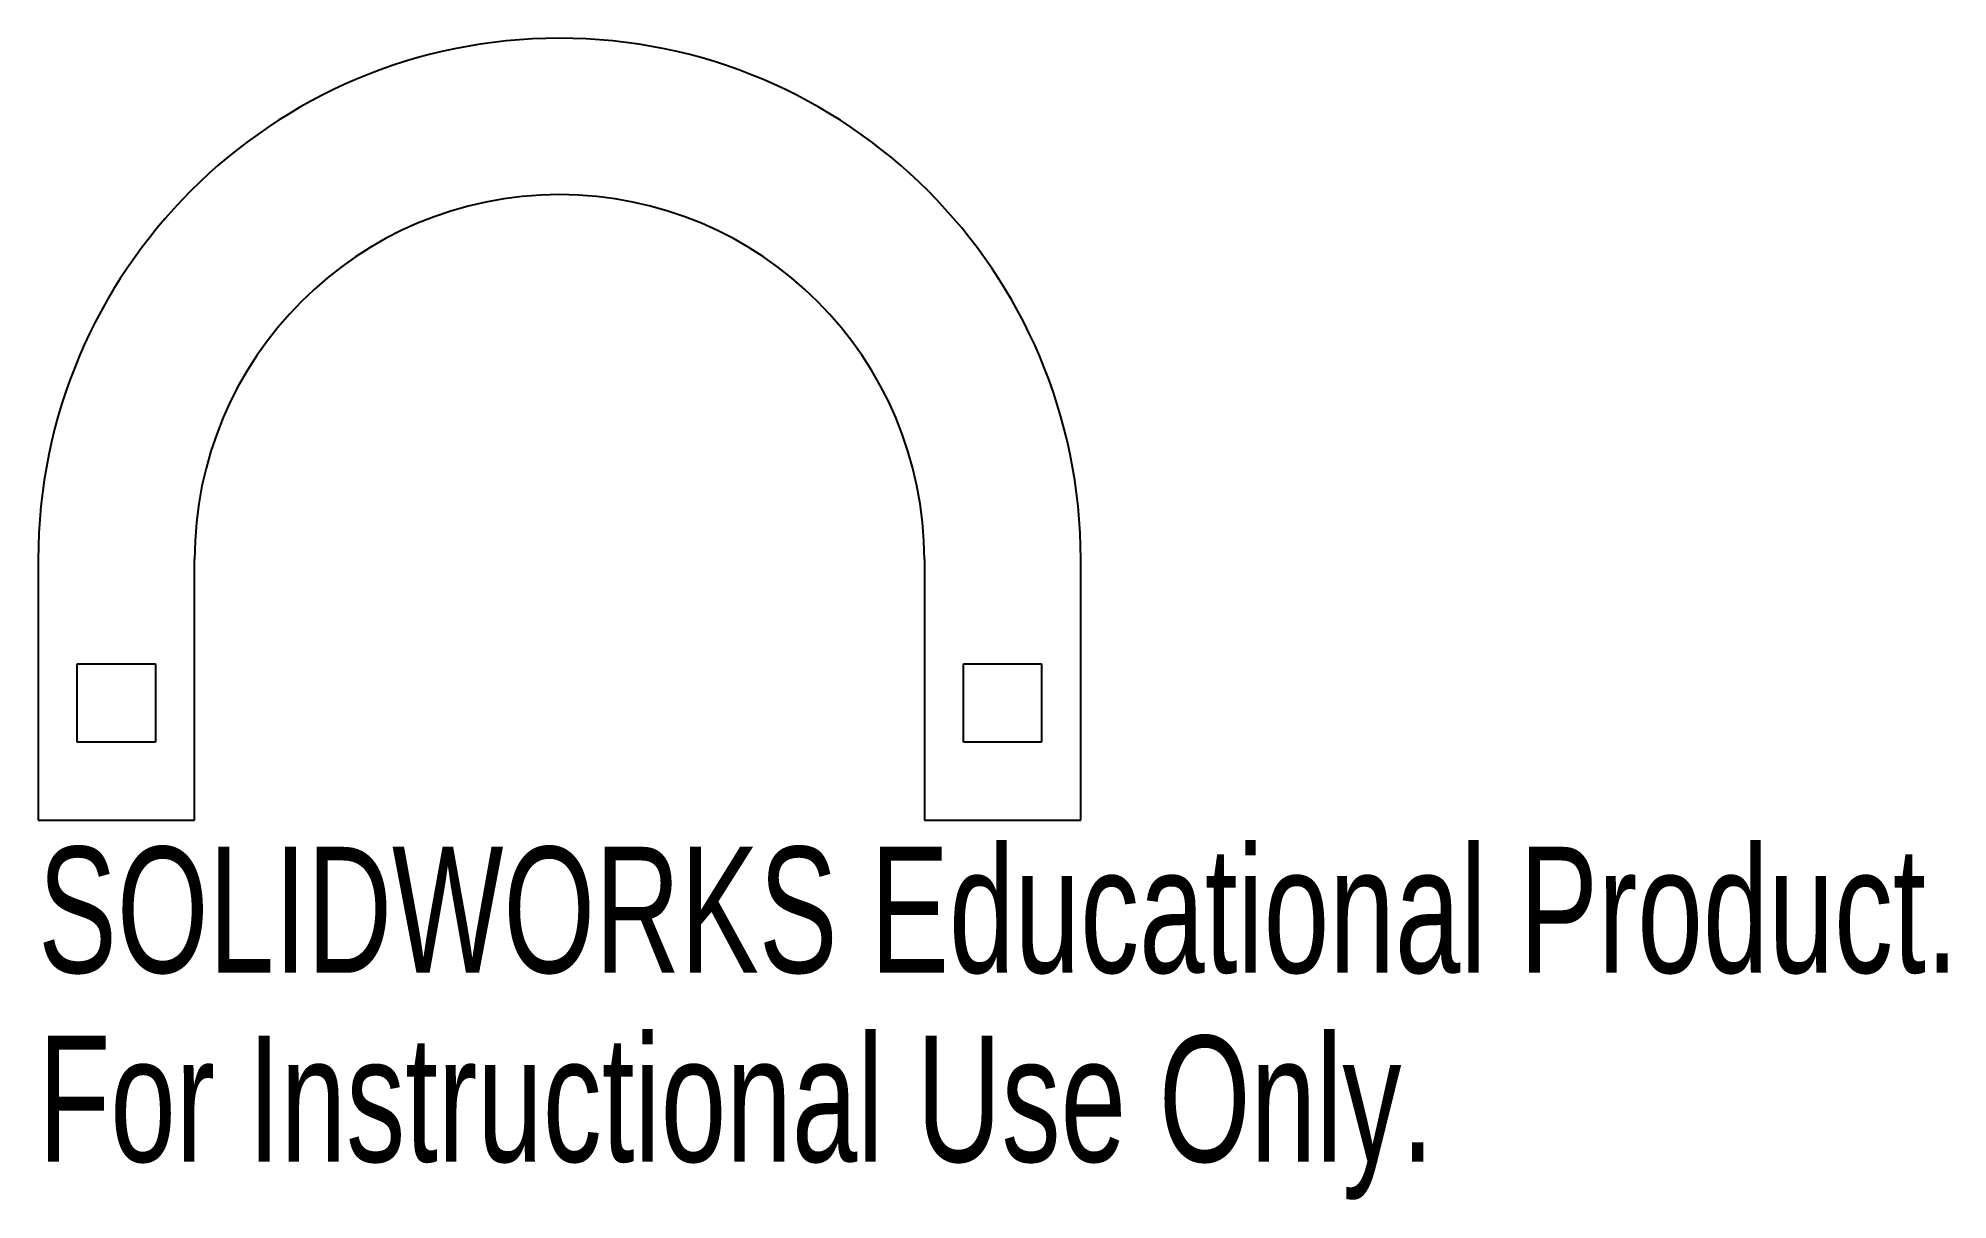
# Model space of a CAD drawing. Header units: millimetres. Extents: x -20 to 53.3, y -24.6 to 20.
import ezdxf

# ---------------------------------------------------------------- set-up
doc = ezdxf.new("R2010")
doc.units = ezdxf.units.MM
doc.styles.add('SLDTEXTSTYLE0', font='TXT', dxfattribs={"width": 0.7})

msp = doc.modelspace()

# ---------------------------------------------------------------- linework, layer by layer
at = {"color": 7, "linetype": 'Continuous', "lineweight": 25}
for p, q in [((-20, 0), (-20, -10)), ((-14, -10), (-14, 0)), ((14, 0), (14, -10)), ((20, -10), (20, 0)), ((-18.5, -7), (-18.5, -4)), ((-18.5, -4), (-15.5, -4)), ((-15.5, -4), (-15.5, -7)), ((15.5, -7), (15.5, -4)), ((15.5, -4), (18.5, -4)), ((18.5, -4), (18.5, -7)), ((-15.5, -7), (-18.5, -7)), ((18.5, -7), (15.5, -7)), ((-20, -10), (-14, -10)), ((14, -10), (20, -10))]:
    msp.add_line(p, q, dxfattribs=at)
for radius in [20, 14]:
    msp.add_arc((0, 0), radius, 0, 180, dxfattribs=at)

# ---------------------------------------------------------------- texts
at = {"color": 7, "linetype": 'Continuous', "char_height": 4.83362, "attachment_point": 1, "style": 'SLDTEXTSTYLE0'}
for s, insert in [('SOLIDWORKS Educational Product.', (-20, -11.02)), ('For Instructional Use Only.', (-20, -18.27))]:
    msp.add_mtext(s, dxfattribs=dict(at, insert=insert))

doc.saveas('drawing.dxf')
